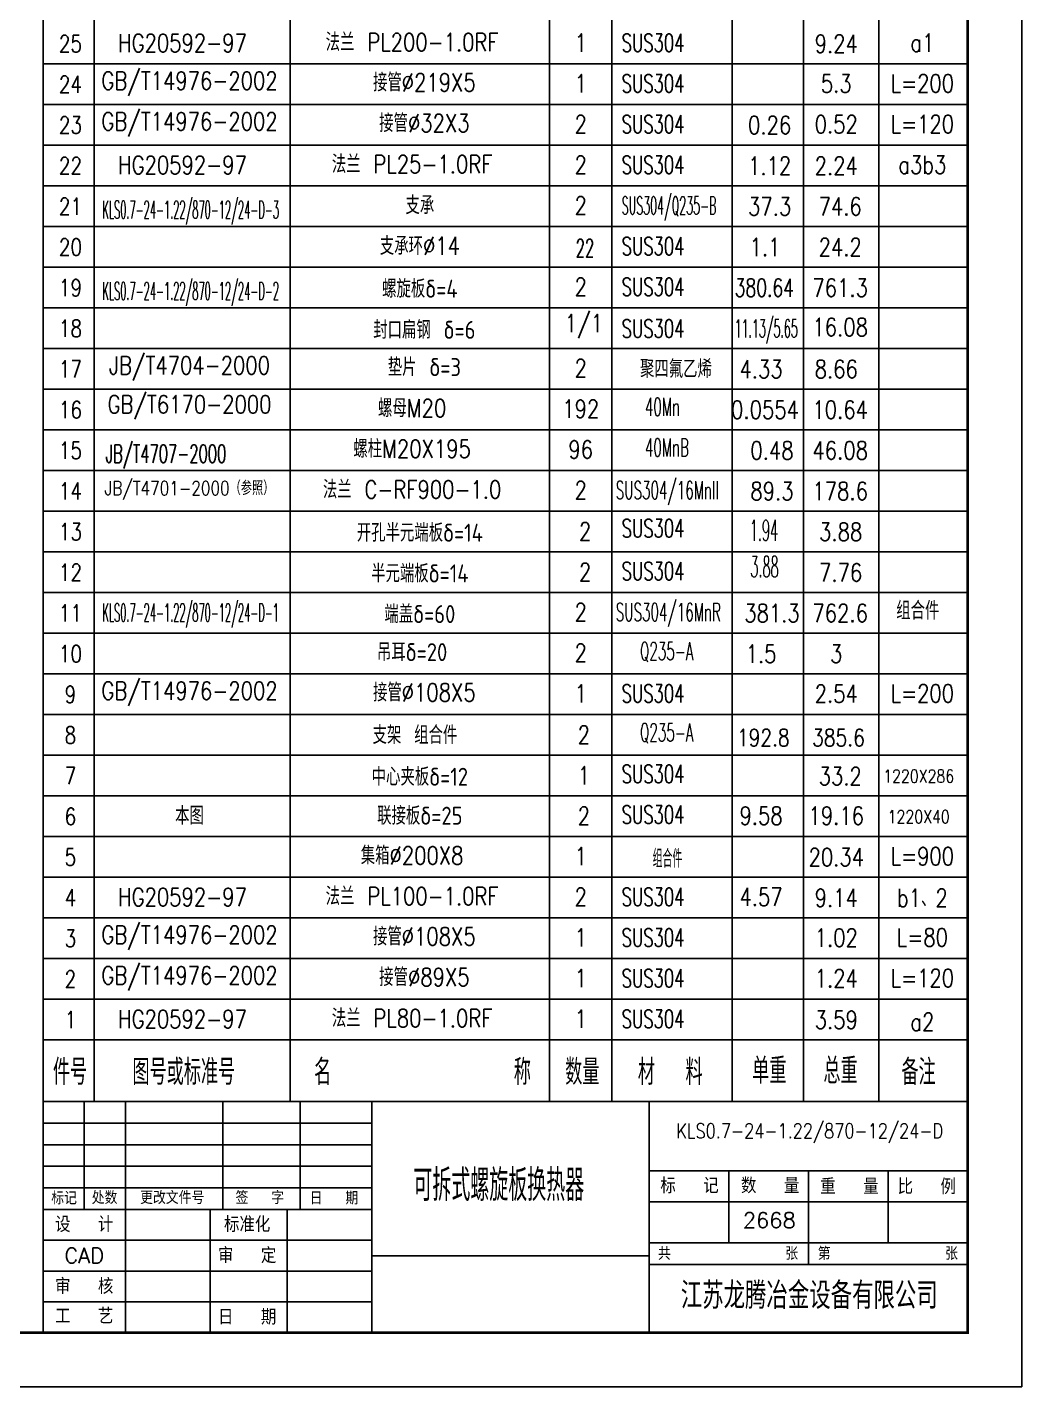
# Model space of a CAD drawing. Extents: x -8314 to -1420, y -4649 to 225.
# Drawn here: x -3555 to -1420, y -4649 to -1731 of the extents above; entities that cross this region are included whole.
import ezdxf
from ezdxf.enums import TextEntityAlignment as Align

# ---------------------------------------------------------------- set-up
doc = ezdxf.new("R2010")
doc.units = 0
doc.layers.get('0').update_dxf_attribs({"linetype": 'CONTINUOUS'})
for name, color, linetype in [('$_FRAME', 1, 'CONTINUOUS'), ('1轮廓实线层', 7, 'CONTINUOUS'), ('2细线层', 3, 'CONTINUOUS'), ('6文字层', 3, 'CONTINUOUS'), ('LAYER2', 3, 'CONTINUOUS'), ('LAYER5', 2, 'CONTINUOUS')]:
    doc.layers.add(name, color=color, linetype=linetype)
doc.styles.add('PC_TEXTSTYLE', font='txt.shx', dxfattribs={"width": 0.8, "bigfont": 'hzfs.shx'})

msp = doc.modelspace()

# ---------------------------------------------------------------- linework, layer by layer
for p, q in [((-3520.910954762826, -4036.810387714442), (-1536.410954762826, -4036.810387714442)), ((-3520.910954762826, -4036.810387714442), (-3520.910954762826, -4532.935387714442)), ((-2815.310954762826, -4532.935387714442), (-2815.310954762826, -4036.810387714442)), ((-2219.960954762827, -4532.935387714442), (-2219.960954762827, -4036.810387714442)), ((-2219.960954762827, -4185.647887714443), (-1536.410954762826, -4185.647887714443)), ((-3520.910954762826, -4268.335387714443), (-2815.310954762826, -4268.335387714443)), ((-2219.960954762827, -4339.997887714442), (-1536.410954762826, -4339.997887714442)), ((-2815.310954762826, -4367.560387714442), (-2219.960954762827, -4367.560387714442)), ((-2219.960954762827, -4386.302887714441), (-1536.410954762826, -4386.302887714441))]:
    msp.add_line(p, q)
at = {"const_width": 5.802631578947369}
msp.add_lwpolyline([(-8023.753060025987, -4532.935387714441), (-1536.410954762831, -4532.935387714441), (-1536.410954762831, 109.1698754434534), (-8023.753060025987, 109.1698754434534)], close=True, dxfattribs=at)
at = {"layer": '1轮廓实线层'}
msp.add_line((-3520.910954762826, -4036.810387714442), (-3520.910954762822, -1198.808440477216), dxfattribs=at)
at = {"layer": '2细线层'}
for p, q in [((-3411.791045418346, -4036.810387714442), (-3411.791045418345, -1198.808440477216)), ((-2990.913776393494, -4036.810387714442), (-2990.913776393497, -1198.808440477216)), ((-2434.298444211635, -4036.810387714442), (-2434.298444211636, -1198.808440477216)), ((-2300.710791904562, -4036.810387714442), (-2300.710791904561, -1198.808440477216)), ((-2042.043856011777, -4036.810387714442), (-2042.043856011777, -1198.808440477216)), ((-1888.815446089988, -4036.810387714442), (-1888.815446089986, -1198.808440477216)), ((-1727.397013465543, -4036.810387714442), (-1727.397013465542, -1198.808440477216)), ((-3520.910954762825, -1809.773573178013), (-1536.42270418582, -1809.773573178013)), ((-3520.910954762825, -1897.054306420982), (-1536.42270418582, -1897.054306420982)), ((-3520.910954762825, -1984.335039663953), (-1536.42270418582, -1984.335039663953)), ((-3520.910954762825, -2071.615772906925), (-1536.42270418582, -2071.615772906925)), ((-3520.910954762829, -2158.896506149896), (-1536.42270418582, -2158.896506149896)), ((-3520.910954762829, -2246.177239392869), (-1536.42270418582, -2246.177239392869)), ((-3520.910954762829, -2333.457972635839), (-1536.42270418582, -2333.457972635839)), ((-3520.910954762829, -2420.73870587881), (-1536.42270418582, -2420.73870587881)), ((-3520.910954762826, -2508.019439121782), (-1536.42270418582, -2508.019439121782)), ((-3520.910954762826, -2595.30017236475), (-1536.42270418582, -2595.30017236475)), ((-3520.910954762826, -2682.580905607721), (-1536.42270418582, -2682.580905607721)), ((-3520.910954762826, -2769.861638850691), (-1536.42270418582, -2769.861638850691)), ((-3520.910954762826, -2857.142372093662), (-1536.42270418582, -2857.142372093662)), ((-3520.910954762826, -2944.423105336634), (-1536.42270418582, -2944.423105336634)), ((-3520.910954762826, -3031.703838579605), (-1536.42270418582, -3031.703838579605)), ((-3520.910954762826, -3118.984571822573), (-1536.42270418582, -3118.984571822573)), ((-3520.910954762826, -3206.265305065544), (-1536.42270418582, -3206.265305065544)), ((-3520.910954762826, -3293.546038308512), (-1536.42270418582, -3293.546038308512)), ((-3520.910954762826, -3380.826771551484), (-1536.42270418582, -3380.826771551484)), ((-3520.910954762826, -3468.107504794456), (-1536.42270418582, -3468.107504794456)), ((-3520.910954762826, -3555.388238037425), (-1536.42270418582, -3555.388238037425)), ((-3520.910954762826, -3642.668971280393), (-1536.42270418582, -3642.668971280393)), ((-3520.910954762826, -3729.949704523367), (-1536.42270418582, -3729.949704523367)), ((-3520.910954762826, -3817.230437766335), (-1536.42270418582, -3817.230437766335)), ((-3520.910954762826, -3904.511171009306), (-1536.42270418582, -3904.511171009306))]:
    msp.add_line(p, q, dxfattribs=at)
at = {"layer": 'LAYER2'}
for p, q in [((-1420.358323183878, -4648.98801929339), (-1420.358323183878, 225.2225070224)), ((-3432.710954762825, -4268.335387714443), (-3432.710954762825, -4036.810387714442)), ((-3344.510954762826, -4532.935387714442), (-3344.510954762826, -4036.810387714442)), ((-3135.035954762826, -4268.335387714443), (-3135.035954762826, -4036.810387714442)), ((-2969.660954762826, -4268.335387714443), (-2969.660954762826, -4036.810387714442)), ((-3520.910954762826, -4083.115387714442), (-2815.310954762826, -4083.115387714442)), ((-3520.910954762826, -4129.420387714442), (-2815.310954762826, -4129.420387714442)), ((-3520.910954762826, -4175.725387714441), (-2815.310954762826, -4175.725387714441)), ((-2049.073454762826, -4339.997887714442), (-2049.073454762826, -4185.647887714443)), ((-1878.185954762836, -4386.302887714442), (-1878.185954762826, -4185.647887714443)), ((-1707.298454762826, -4339.997887714442), (-1707.298454762826, -4185.647887714443)), ((-3520.910954762826, -4222.030387714442), (-2815.310954762826, -4222.030387714442)), ((-2219.960954762827, -4251.797887714442), (-1536.410954762826, -4251.797887714442)), ((-3162.598454762826, -4532.935387714442), (-3162.598454762826, -4268.335387714443)), ((-2997.223454762826, -4532.935387714442), (-2997.223454762826, -4268.335387714443)), ((-3520.910954762826, -4334.485387714442), (-2815.310954762826, -4334.485387714442)), ((-3520.910954762826, -4400.635387714441), (-2815.310954762826, -4400.635387714441)), ((-3520.910954762826, -4466.785387714442), (-2815.310954762826, -4466.785387714442)), ((-8313.884638973352, -4648.98801929339), (-1420.358323183878, -4648.98801929339))]:
    msp.add_line(p, q, dxfattribs=at)

# ---------------------------------------------------------------- texts
at = {"layer": '$_FRAME', "style": 'PC_TEXTSTYLE', "width": 0.8}
msp.add_text('江苏龙腾冶金设备有限公司', height=57.44209104460644, dxfattribs=at).set_placement((-1876.594676163593, -4449.878041133445), align=Align.MIDDLE)
at = {"layer": '2细线层', "style": 'PC_TEXTSTYLE'}
for s, height, width, p in [('SUS304', 38.58659884397262, 0.667, (-2279.149996871029, -1783.929728732496)), ('SUS304', 38.58659884397262, 0.667, (-2279.149996871029, -1871.210461975466)), ('SUS304', 38.58659884397262, 0.667, (-2279.149996871029, -1958.491195218437)), ('SUS304', 38.58659884397262, 0.667, (-2279.149996871029, -2045.771928461408)), ('SUS304/Q235-B', 38.58659884397262, 0.45, (-2279.149996871029, -2133.052661704379)), ('SUS304', 38.58659884397262, 0.667, (-2279.149996871029, -2220.333394947352)), ('SUS304', 38.58659884397262, 0.667, (-2279.149996871029, -2307.614128190322)), ('SUS304', 38.58659884397262, 0.667, (-2279.149996871029, -2397.118813441321)), ('40Mn', 38.58659884397262, 0.55, (-2229.527716375951, -2565.135783379036)), ('40MnB', 38.58659884397262, 0.55, (-2229.527716375951, -2652.416516622007)), ('SUS304/16MnII', 38.58659884397262, 0.55, (-2291.924917954157, -2744.017794405172)), ('SUS304', 38.58659884397262, 0.667, (-2279.149996871029, -2825.799128154895)), ('1.94', 45, 0.45, (-2004.123406993084, -2833.536398218942)), ('SUS304', 38.58659884397262, 0.667, (-2279.149996871029, -2917.659183845601)), ('3.88', 45, 0.45, (-2003.074487665933, -2911.43237078157)), ('SUS304/16MnR', 38.58659884397262, 0.55, (-2291.924917954157, -3005.465673050707)), ('Q235-A', 38.58659884397262, 0.55, (-2239.840169840101, -3089.508152257201)), ('SUS304', 38.58659884397262, 0.667, (-2279.149996871029, -3180.421460620028)), ('Q235-A', 38.58659884397262, 0.55, (-2239.840169840101, -3263.80673253853)), ('SUS304', 38.58659884397262, 0.667, (-2279.149996871029, -3353.021844855466)), ('SUS304', 38.58659884397262, 0.667, (-2279.149996871029, -3440.30257809844)), ('组合件', 38.58659884397262, 0.55, (-2212.730279434139, -3534.682037487432)), ('SUS304', 38.58659884397262, 0.667, (-2279.149996871029, -3616.825126834876)), ('SUS304', 38.58659884397262, 0.667, (-2279.149996871029, -3704.10586007785)), ('SUS304', 38.58659884397262, 0.667, (-2279.149996871029, -3791.386593320818)), ('SUS304', 38.58659884397262, 0.667, (-2279.149996871029, -3878.667326563789))]:
    msp.add_text(s, height=height, dxfattribs=dict(at, width=width)).set_placement(p)
at = {"layer": '2细线层', "attachment_point": 5, "style": 'PC_TEXTSTYLE'}
for s, insert, char_height in [('25', (-3462.475872889855, -1766.575079793915), 36.36747985395368), ('HG20592-97', (-3222.041578429748, -1765.027314764884), 38.58742588870093), ('法兰 PL200-1.0RF', (-2729.06590806323, -1763.14507174797), 38.58742588870093), ('1', (-2367.097459737445, -1764.574817162348), 38.58742588870093), ('9.24', (-1818.616493194797, -1766.644569583882), 38.58659884397262), ('a1', (-1633.780699185357, -1764.360031627761), 38.58659884397262), ('24', (-3462.475872889855, -1853.855813036886), 36.36747985395368), ('GB/T14976-2002', (-3206.825599995931, -1852.308048007853), 38.58742588870093), ('接管%%c219X5', (-2702.716022405766, -1849.610670284112), 38.58742588870093), ('1', (-2367.097459737445, -1851.855550405317), 38.58742588870093), ('5.3', (-1818.616493194798, -1852.216364342153), 38.58659884397262), ('L=200', (-1633.780699185357, -1851.64076487073), 38.58659884397262), ('23', (-3462.475872889855, -1941.136546279858), 36.36747985395368), ('GB/T14976-2002', (-3206.825599995931, -1939.588781250824), 38.58742588870093), ('接管%%c32X3', (-2702.716022405766, -1936.891403527083), 38.58742588870093), ('2', (-2367.097459737445, -1939.136283648287), 38.58742588870093), ('0.26', (-1961.610241992939, -1941.206036069825), 38.58659884397262), ('0.52', (-1818.616493194798, -1939.497097585124), 38.58659884397262), ('L=120', (-1633.780699185357, -1938.921498113701), 38.58659884397262), ('22', (-3462.475872889855, -2028.417279522827), 36.36747985395368), ('HG20592-97', (-3222.041578429748, -2026.869514493796), 38.58742588870093), ('法兰 PL25-1.0RF', (-2729.06590806323, -2024.987271476882), 38.58742588870093), ('2', (-2367.097459737445, -2026.41701689126), 38.58742588870093), ('1.12', (-1961.610241992939, -2028.486769312796), 38.58659884397262), ('2.24', (-1818.616493194797, -2028.486769312794), 38.58659884397262), ('a3b3', (-1633.780699185357, -2026.202231356672), 38.58659884397262), ('21', (-3462.475872889855, -2115.698012765798), 36.36747985395368), ('支承', (-2712.423907439685, -2113.2264811184), 38.58742588870093), ('2', (-2367.097459737446, -2113.697750134234), 38.58742588870093), ('37.3', (-1961.61024199294, -2115.767502555767), 38.58659884397262), ('74.6', (-1810.165987981408, -2115.589053487479), 38.58659884397262), ('20', (-3462.475872889857, -2202.978746008772), 36.36747985395368), ('支承环%%c14', (-2712.423907439685, -2200.507214361372), 38.58742588870093), ('1.1', (-1971.584420605853, -2202.869786730451), 38.58659884397262), ('24.2', (-1810.165987981408, -2202.869786730451), 38.58659884397262), ('19', (-3462.475872889857, -2290.259479251742), 36.36747985395368), ('螺旋板δ=4', (-2712.423907439683, -2292.422674552027), 38.58742588870093), ('2', (-2367.097459737446, -2288.259216620173), 38.58742588870093), ('761.3', (-1810.165987981408, -2290.150519973421), 38.58659884397262), ('18', (-3462.475872889857, -2377.540212494714), 36.36747985395368), ('封口扁钢 δ=6', (-2702.716022405767, -2380.595905209379), 38.58742588870093), ('1/1', (-2360.357596302806, -2372.892418858233), 38.58742588870093), ('16.08', (-1810.165987981409, -2374.744778669271), 38.58659884397262), ('17', (-3462.475872889857, -2464.820945737684), 36.36747985395368), ('JB/T4704-2000', (-3206.825599995934, -2463.273180708656), 38.58742588870093), ('垫片 δ=3', (-2702.716022405767, -2460.575802984911), 38.58742588870093), ('2', (-2367.097459737447, -2462.82068310612), 38.58742588870093), ('聚四氟乙烯', (-2162.764687973149, -2464.711986459363), 38.58659884397262), ('4.33', (-1980.034925819243, -2464.890435527653), 38.58659884397262), ('8.66', (-1818.6164931948, -2464.890435527653), 38.58659884397262), ('16', (-3462.475872889857, -2552.101678980654), 36.36747985395368), ('GB/T6170-2000', (-3206.825599995934, -2546.901401567887), 38.58742588870093), ('螺母M20', (-2729.06590806323, -2548.671670934712), 38.58742588870093), ('192', (-2367.097459737446, -2550.101416349092), 38.58742588870093), ('0.0554', (-1971.584420605852, -2551.992719702336), 38.58659884397262), ('10.64', (-1810.165987981408, -2551.992719702336), 38.58659884397262), ('15', (-3462.475872889857, -2639.382412223624), 36.36747985395368), ('螺柱M20X195', (-2729.06590806323, -2635.952404177684), 38.58742588870093), ('96', (-2367.097459737446, -2637.382149592062), 38.58742588870093), ('0.48', (-1956.604326359223, -2639.451902013596), 38.58659884397262), ('46.08', (-1810.165987981408, -2639.273452945308), 38.58659884397262), ('14', (-3462.475872889857, -2726.663145466594), 36.36747985395368), ('JB/T4701-2000（参照）', (-3206.959349695899, -2725.115380437565), 30), ('法兰 C-RF900-1.0', (-2729.065908063232, -2723.233137420649), 38.58742588870093), ('2', (-2367.097459737446, -2724.66288283503), 38.58742588870093), ('89.3', (-1956.604326359223, -2726.732635256566), 38.58659884397262), ('178.6', (-1810.165987981408, -2726.554186188278), 38.58659884397262), ('13', (-3462.475872889857, -2813.943878709567), 36.36747985395368), ('开孔半元端板δ=14', (-2712.423907439683, -2816.107074009848), 38.58742588870093), ('2', (-2357.739195618919, -2813.088479241647), 38.58742588870093), ('3.88', (-1809.219087772317, -2814.151637538599), 38.58742588870093), ('12', (-3462.475872889857, -2901.224611952536), 36.36747985395368), ('半元端板δ=14', (-2712.423907439683, -2903.38780725282), 38.58742588870093), ('2', (-2357.739195618919, -2900.369212484619), 38.58742588870093), ('7.76', (-1809.219087772317, -2901.432370781571), 38.58742588870093), ('11', (-3462.475872889857, -2988.505345195507), 36.36747985395368), ('端盖δ=60', (-2712.423907439683, -2990.668540495793), 38.58742588870093), ('2', (-2367.097459737446, -2986.50508256394), 38.58742588870093), ('381.3', (-1956.604326359223, -2988.574834985476), 38.58659884397262), ('762.6', (-1810.165987981408, -2988.396385917187), 38.58659884397262), ('组合件', (-1643.561272543962, -2983.154850224179), 38.58742588870093), ('10', (-3462.475872889857, -3075.786078438477), 36.36747985395368), ('吊耳δ=20', (-2729.06590806323, -3072.356070392536), 38.58742588870093), ('2', (-2367.097459737446, -3073.785815806915), 38.58742588870093), ('1.5', (-1980.034925819242, -3075.855568228449), 38.58659884397262), ('3', (-1818.616493194798, -3075.855568228449), 38.58659884397262), ('9', (-3462.475872889857, -3163.066811681447), 36.36747985395368), ('GB/T14976-2002', (-3206.825599995931, -3161.519046652415), 38.58742588870093), ('接管%%c108X5', (-2702.716022405767, -3158.821668928674), 38.58742588870093), ('1', (-2367.097459737446, -3161.066549049878), 38.58742588870093), ('2.54', (-1818.616493194799, -3161.427362986715), 38.58659884397262), ('L=200', (-1633.780699185358, -3160.851763515292), 38.58659884397262), ('8', (-3462.475872889857, -3250.347544924417), 36.36747985395368), ('支架 组合件', (-2722.890731872806, -3250.190949320008), 38.58742588870093), ('2', (-2360.357596302804, -3249.663024252516), 38.58742588870093), ('192.8', (-1975.276728176673, -3255.85351661969), 36.6735), ('385.6', (-1813.858295552229, -3255.85351661969), 36.6735), ('7', (-3462.475872889857, -3337.628278167388), 36.36747985395368), ('中心夹板δ=12', (-2712.423907439683, -3339.791473467669), 38.58742588870093), ('1', (-2360.3575963028, -3336.990612413604), 38.58742588870093), ('33.2', (-1810.165987981408, -3338.51201606493), 38.58659884397262), ('1220X286', (-1641.696854742166, -3338.512016064932), 27.78235116766027), ('6', (-3462.475872889857, -3424.909011410359), 36.36747985395368), ('本图', (-3206.959349695899, -3423.36124638132), 38.58742588870093), ('联接板δ=25', (-2712.423907439683, -3423.502484823413), 38.58742588870093), ('2', (-2360.357596302802, -3423.809539781736), 38.58742588870093), ('9.58', (-1980.034925819242, -3423.269562715623), 38.58659884397262), ('19.16', (-1818.616493194799, -3423.269562715623), 38.58659884397262), ('1220X40', (-1641.696854742166, -3425.66131442914), 27.78235116766027), ('5', (-3462.475872889857, -3512.189744653327), 36.36747985395368), ('集箱%%c200X8', (-2729.06590806323, -3508.759736607383), 38.58742588870093), ('1', (-2367.097459737446, -3510.189482021761), 38.58742588870093), ('20.34', (-1818.616493194798, -3512.259234443295), 38.58659884397262), ('L=900', (-1633.780699185358, -3510.237566244701), 38.58659884397262), ('4', (-3462.475872889857, -3599.4704778963), 36.36747985395368), ('HG20592-97', (-3222.041578429749, -3597.922712867264), 38.58742588870093), ('法兰 PL100-1.0RF', (-2729.06590806323, -3596.04046985035), 38.58742588870093), ('2', (-2367.097459737446, -3597.470215264728), 38.58742588870093), ('4.57', (-1980.034925819242, -3597.568159444036), 38.58659884397262), ('9.14', (-1818.616493194798, -3599.539967686262), 38.58659884397262), ('b1、2', (-1633.780699185358, -3599.742267942784), 38.58659884397262), ('3', (-3462.475872889857, -3686.751211139271), 36.36747985395368), ('GB/T14976-2002', (-3206.825599995931, -3685.203446110238), 38.58742588870093), ('接管%%c108X5', (-2702.716022405767, -3682.506068386496), 38.58742588870093), ('1', (-2367.097459737446, -3684.750948507701), 38.58742588870093), ('1.02', (-1818.616493194799, -3685.111762444537), 38.58659884397262), ('L=80', (-1633.780699185358, -3684.536162973114), 38.58659884397262), ('2', (-3462.475872889857, -3774.031944382236), 36.36747985395368), ('GB/T14976-2002', (-3206.825599995931, -3772.484179353205), 38.58742588870093), ('接管%%c89X5', (-2702.716022405767, -3769.786801629464), 38.58742588870093), ('1', (-2367.097459737446, -3772.031681750669), 38.58742588870093), ('1.24', (-1818.616493194799, -3772.392495687505), 38.58659884397262), ('L=120', (-1633.780699185358, -3771.816896216082), 38.58659884397262), ('1', (-3462.475872889857, -3861.312677625209), 36.36747985395368), ('HG20592-97', (-3222.041578429749, -3859.764912596177), 38.58742588870093), ('法兰 PL80-1.0RF', (-2729.06590806323, -3857.882669579263), 38.58742588870093), ('1', (-2367.097459737446, -3859.312414993641), 38.58742588870093), ('3.59', (-1818.616493194798, -3861.382167415175), 38.58659884397262), ('a2', (-1633.780699185358, -3865.900920361901), 38.58659884397262)]:
    msp.add_mtext(s, dxfattribs=dict(at, insert=insert, char_height=char_height))
at = {"layer": '6文字层', "style": 'PC_TEXTSTYLE', "width": 0.667}
for s, p in [('单重', (-1962.292366994772, -3968.013611061029)), ('总重', (-1809.462283231768, -3968.013611061029)), ('件号', (-3463.289312006783, -3970.660779361874)), ('图号或标准号', (-3219.1220683731, -3970.660779361874)), ('名           称', (-2706.643388042969, -3970.660779361874)), ('数量', (-2363.649920259411, -3970.660779361874)), ('材  料', (-2174.982290136456, -3970.660779361874)), ('备注', (-1642.037203207426, -3970.660779361874))]:
    msp.add_text(s, height=55.12467362713907, dxfattribs=at).set_placement(p, align=Align.MIDDLE)
at = {"layer": '6文字层', "ltscale": 5, "style": 'PC_TEXTSTYLE', "width": 0.6}
msp.add_text('可拆式螺旋板换热器', height=67.87617553398061, dxfattribs=at).set_placement((-2726.268549081146, -4250.228455383404))
at = {"layer": '6文字层', "ltscale": 5, "insert": (-1875.677509083049, -4105.058713118573), "char_height": 31.70119680000001, "attachment_point": 5, "style": 'PC_TEXTSTYLE'}
msp.add_mtext('KLS0.7-24-1.22/870-12/24-D', dxfattribs=at)
at = {"layer": 'LAYER2', "style": 'PC_TEXTSTYLE'}
for s, height, width, p in [('KLS0.7-24-1.22/870-12/24-D-3', 38.58742588870093, 0.4, (-3393.929016681387, -2141.98765430761)), ('22', 38.58742588870093, 0.6, (-2377.88658922364, -2224.524088925322)), ('KLS0.7-24-1.22/870-12/24-D-2', 38.58742588870093, 0.4, (-3393.929016681387, -2316.549120793553)), ('380.64', 38.58659884397262, 0.7, (-2036.759965278536, -2309.443819395407)), ('11.13/5.65', 38.58659884397262, 0.45, (-2036.759965278536, -2396.724552638378)), ('JB/T4707-2000', 38.58742588870093, 0.6, (-3386.860106862138, -2665.672053765435)), ('KLS0.7-24-1.22/870-12/24-D-1', 38.58742588870093, 0.4, (-3393.929016681387, -3006.677330599744))]:
    msp.add_text(s, height=height, dxfattribs=dict(at, width=width)).set_placement(p)
at = {"layer": 'LAYER5', "attachment_point": 5}
for s, insert, char_height in [('\\Ftxt.shx,hzfs.shx;标  记', (-2133.653153476797, -4217.397491269438), 33.075), ('\\Ftxt.shx,hzfs.shx;数  量', (-1960.462952717295, -4217.240288701815), 33.075), ('\\Ftxt.shx,hzfs.shx;重  量', (-1790.418795440923, -4218.969508559395), 33.075), ('\\Ftxt.shx,hzfs.shx;比  例', (-1624.299601161559, -4219.283913694635), 33.075), ('\\Ftxt.shx,hzfs.shx;标记', (-3476.093016807956, -4243.959485823335), 27.5625), ('\\Ftxt.shx,hzfs.shx;处数', (-3389.109818645973, -4243.139409557256), 27.5625), ('\\Ftxt.shx,hzfs.shx;更改文件号', (-3243.864293578251, -4243.139409557256), 27.5625), ('\\Ftxt.shx,hzfs.shx;签  字', (-3055.947771715296, -4243.139409557256), 27.5625), ('\\Ftxt.shx,hzfs.shx;日  期', (-2896.8706885336, -4244.127203225302), 27.5625), ('\\Ftxt.shx,hzfs.shx;设  计', (-3432.900025134839, -4300.54085238779), 33.075), ('\\Ftxt.shx,hzfs.shx;标准化', (-3083.146029681644, -4300.54085238779), 33.075), ('\\Ftxt.shx,hzfs.shx;2668', (-1962.472223442765, -4291.554148533965), 33.075), ('\\Ftxt.shx,hzfs.shx;审  定', (-3083.146029681644, -4367.218457377685), 33.075), ('\\Ftxt.shx,hzfs.shx;共          张', (-2050.941076744147, -4362.943062860835), 27.5625), ('\\Ftxt.shx,hzfs.shx;第          张', (-1707.881691544023, -4362.943062860835), 27.5625), ('\\Ftxt.shx,hzfs.shx;CAD', (-3432.900025134839, -4367.218457377685), 33.075), ('\\Ftxt.shx,hzfs.shx;审  核', (-3432.900025134839, -4433.194186501528), 33.075), ('\\Ftxt.shx,hzfs.shx;工  艺', (-3432.900025134839, -4497.064310898799), 33.075), ('\\Ftxt.shx,hzfs.shx;日  期', (-3083.146029681644, -4499.169915625367), 33.075)]:
    msp.add_mtext(s, dxfattribs=dict(at, insert=insert, char_height=char_height))

doc.saveas('drawing.dxf')
